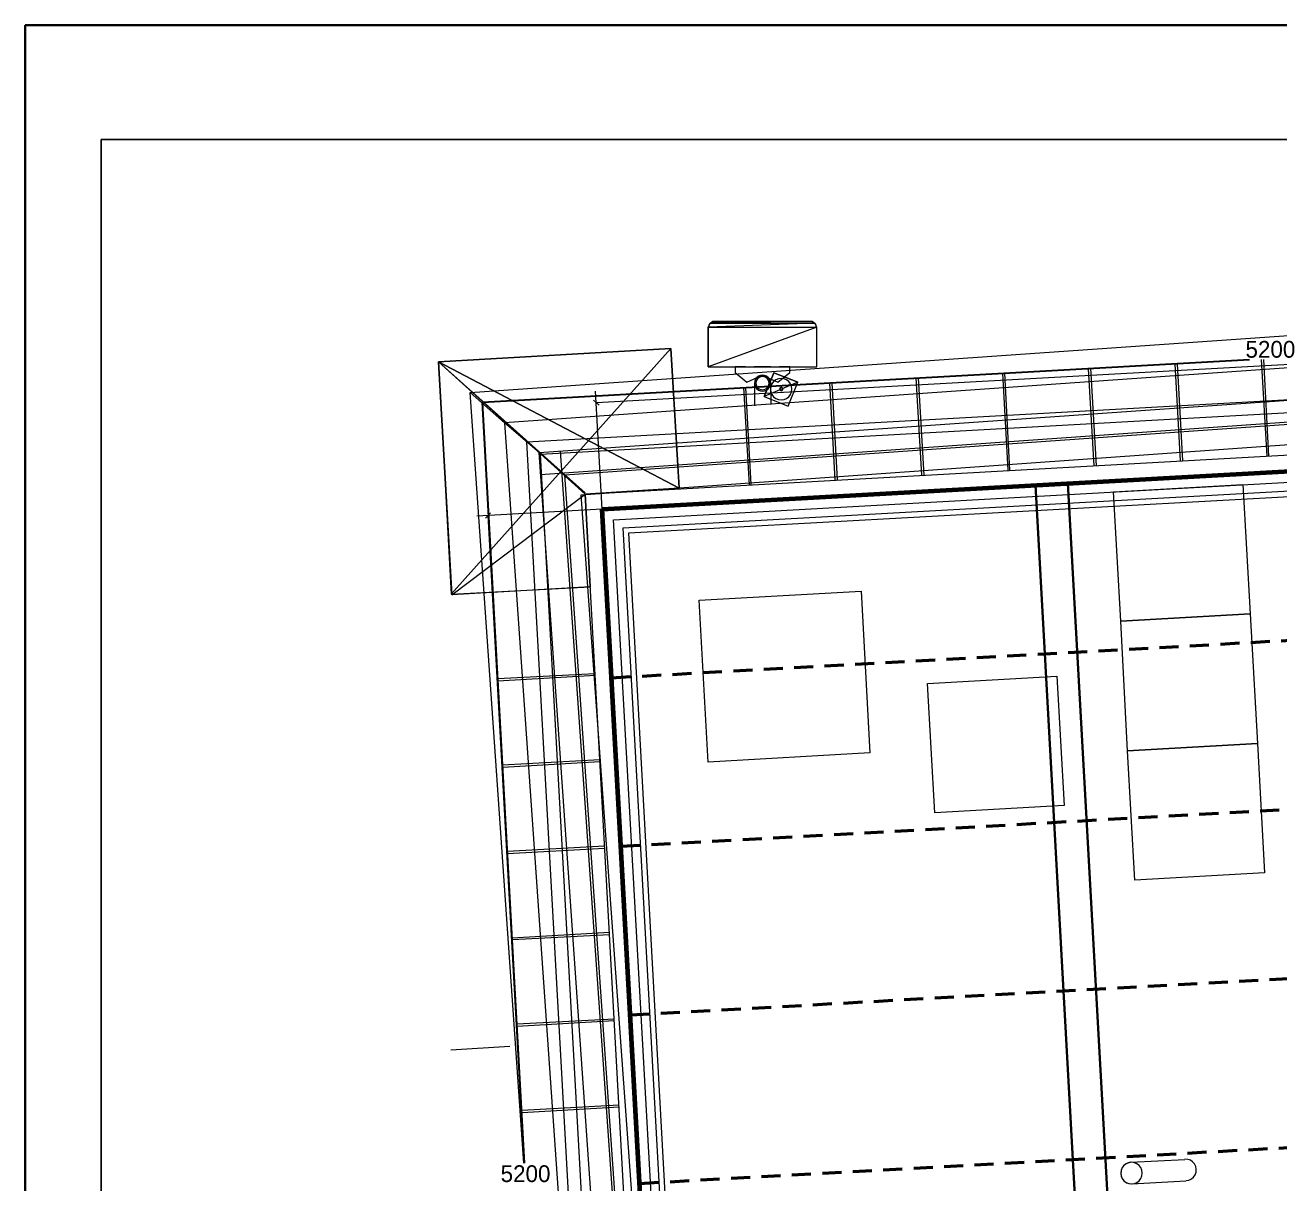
# Paper-space layout '01 Roof Support Layout' of a CAD drawing. Header units: millimetres. Extents: x 5 to 415, y 5 to 292.
# Drawn here: x 5 to 169.6, y 140 to 292 of the extents above; entities that cross this region are included whole.
import ezdxf
from ezdxf.enums import TextEntityAlignment as Align

# ---------------------------------------------------------------- set-up
doc = ezdxf.new("R2010")
doc.units = ezdxf.units.MM
doc.linetypes.add('DASHED_REVIEW', pattern=[4, 2.5, -1.5])
for name, color, linetype in [('DIMENSIONS', 7, 'Continuous'), ('EMBEDDED_BEAMS', 7, 'Continuous'), ('EXISTING', 7, 'Continuous'), ('FRAME', 7, 'Continuous'), ('LOAD_BEARING_WALLS', 7, 'Continuous'), ('PROPOSED', 7, 'Continuous'), ('ROOF_MEMBERS', 7, 'Continuous'), ('TEXT', 7, 'Continuous')]:
    doc.layers.add(name, color=color, linetype=linetype)

# ---------------------------------------------------------------- blocks, each defined once
blk = doc.blocks.new('SHEET_01')
at = {"layer": 'DIMENSIONS', "color": 7, "linetype": 'Continuous', "lineweight": 13}
for p, q in [((79.95, 242.48), (256.83, 252.26)), ((80.72, 228.5), (79.86, 243.98)), ((79.58, 242.81), (80.32, 242.15)), ((80.72, 228.5), (64.25, 227.58)), ((65.41, 227.3), (66.07, 228.04)), ((70.47, 142.7), (65.74, 227.67))]:
    blk.add_line(p, q, dxfattribs=at)
at = {"layer": 'EMBEDDED_BEAMS', "color": 7, "linetype": 'DASHED_REVIEW', "lineweight": 50}
for p, q in [((81.95, 206.39), (258.83, 216.17)), ((83.18, 184.28), (260.06, 194.06)), ((84.41, 162.17), (261.29, 171.95)), ((85.64, 140.06), (262.52, 149.84))]:
    blk.add_line(p, q, dxfattribs=at)
at = {"layer": 'EXISTING', "color": 254, "linetype": 'Continuous', "lineweight": 13}
for p, q in [((63.38, 243.8), (258.5, 257.42)), ((254.54, 252.92), (67.88, 239.84)), ((108.62, 252.92), (94.64, 252.38)), ((94.64, 252.38), (94.88, 252.92)), ((94.88, 252.92), (94.64, 252.38)), ((94.64, 252.38), (108.86, 252.38)), ((108.86, 252.38), (94.64, 247.16)), ((94.64, 247.16), (94.64, 252.38)), ((94.64, 252.38), (94.64, 247.16)), ((108.14, 253.1), (94.88, 252.92)), ((94.88, 252.92), (95.36, 253.1)), ((95.36, 253.1), (94.88, 252.92)), ((94.88, 252.92), (108.62, 252.92)), ((95.36, 253.1), (108.14, 253.1)), ((108.14, 253.1), (95.36, 253.1)), ((108.62, 252.92), (108.14, 253.1)), ((108.86, 252.38), (108.62, 252.92)), ((108.86, 247.16), (108.86, 252.38)), ((59.24, 247.82), (89.72, 249.56)), ((89.72, 249.56), (59.24, 247.82)), ((60.92, 217.34), (89.72, 249.56)), ((89.72, 249.56), (90.8, 231.26)), ((90.8, 231.32), (89.72, 249.56)), ((78.5, 230.48), (59.24, 247.82)), ((59.24, 247.82), (90.8, 231.26)), ((59.24, 247.82), (60.98, 217.28)), ((90.8, 231.26), (59.24, 247.82)), ((60.98, 217.28), (59.24, 247.82)), ((59.24, 247.82), (78.5, 230.66)), ((59.24, 247.82), (60.92, 217.34)), ((65, 242.54), (165.64, 248.12)), ((70.82, 237.32), (266.42, 248.18)), ((72.44, 235.94), (250.58, 248.36)), ((94.64, 247.16), (108.86, 247.16)), ((144.8, 246.98), (145.52, 234.2)), ((155.84, 247.58), (156.56, 234.86)), ((156.14, 247.58), (156.86, 234.86)), ((167.18, 248.12), (167.9, 235.46)), ((167.49, 248.12), (168.14, 235.46)), ((72.62, 235.7), (264.86, 246.38)), ((72.62, 233.06), (250.82, 245.54)), ((100.74, 245.31), (100.7, 245.03)), ((100.84, 245.56), (100.74, 245.31)), ((101.01, 245.77), (100.84, 245.56)), ((101, 245.47), (100.91, 245.26)), ((101.13, 245.65), (101, 245.47)), ((101.22, 245.94), (101.01, 245.77)), ((101.31, 245.78), (101.13, 245.65)), ((101.47, 246.04), (101.22, 245.94)), ((101.52, 245.87), (101.31, 245.78)), ((101.75, 246.08), (101.47, 246.04)), ((101.75, 245.9), (101.52, 245.87)), ((102.03, 246.04), (101.75, 246.08)), ((101.98, 245.87), (101.75, 245.9)), ((101.96, 243.26), (103.22, 246.38)), ((103.22, 246.38), (101.96, 243.26)), ((102.19, 245.78), (101.98, 245.87)), ((102.28, 245.94), (102.03, 246.04)), ((102.37, 245.65), (102.19, 245.78)), ((102.49, 245.77), (102.28, 245.94)), ((102.5, 245.47), (102.37, 245.65)), ((102.66, 245.56), (102.49, 245.77)), ((102.59, 245.26), (102.5, 245.47)), ((102.76, 245.31), (102.66, 245.56)), ((102.8, 245.03), (102.76, 245.31)), ((103.5, 245.47), (103.21, 245.25)), ((103.22, 246.38), (106.4, 245.18)), ((106.4, 245.18), (103.22, 246.38)), ((103.84, 245.61), (103.5, 245.47)), ((104.21, 245.66), (103.84, 245.61)), ((104.58, 245.61), (104.21, 245.66)), ((104.92, 245.47), (104.58, 245.61)), ((105.21, 245.25), (104.92, 245.47)), ((121.88, 245.72), (122.6, 232.94)), ((122.18, 245.72), (122.9, 232.94)), ((133.22, 246.32), (133.94, 233.6)), ((133.52, 246.32), (134.18, 233.6)), ((144.5, 246.92), (145.22, 234.2)), ((67.88, 239.84), (63.38, 243.8)), ((70.44, 142.7), (63.38, 243.8)), ((75.8, 233), (247.7, 245.06)), ((99.26, 244.46), (99.98, 231.68)), ((99.5, 244.46), (100.22, 231.74)), ((100.7, 245.06), (100.7, 242.06)), ((100.7, 245.03), (100.74, 244.75)), ((100.74, 244.75), (100.84, 244.5)), ((100.84, 244.5), (101.01, 244.29)), ((100.91, 245.26), (100.88, 245.03)), ((100.88, 245.03), (100.91, 244.8)), ((100.91, 244.8), (101, 244.59)), ((101, 244.59), (101.13, 244.41)), ((101.01, 244.29), (101.22, 244.12)), ((101.13, 244.41), (101.31, 244.28)), ((101.22, 244.12), (101.47, 244.02)), ((101.31, 244.28), (101.52, 244.19)), ((101.47, 244.02), (101.75, 243.98)), ((101.52, 244.19), (101.75, 244.16)), ((101.75, 244.16), (101.98, 244.19)), ((101.75, 243.98), (102.03, 244.02)), ((106.4, 245.18), (101.96, 243.26)), ((101.98, 244.19), (102.19, 244.28)), ((102.03, 244.02), (102.28, 244.12)), ((102.19, 244.28), (102.37, 244.41)), ((102.28, 244.12), (102.49, 244.29)), ((102.37, 244.41), (102.5, 244.59)), ((102.49, 244.29), (102.66, 244.5)), ((102.5, 244.59), (102.59, 244.8)), ((102.62, 245.03), (102.59, 245.26)), ((102.59, 244.8), (102.62, 245.03)), ((102.66, 244.5), (102.76, 244.75)), ((102.76, 244.75), (102.8, 245.03)), ((102.8, 245.12), (102.86, 242.24)), ((102.85, 244.62), (102.8, 244.25)), ((102.8, 244.25), (102.85, 243.88)), ((102.99, 244.96), (102.85, 244.62)), ((102.85, 243.88), (102.99, 243.54)), ((103.21, 245.25), (102.99, 244.96)), ((104.01, 244.31), (104, 244.25)), ((104, 244.25), (104.01, 244.19)), ((104.03, 244.36), (104.01, 244.31)), ((104.01, 244.19), (104.03, 244.14)), ((104.06, 244.4), (104.03, 244.36)), ((104.03, 244.14), (104.06, 244.1)), ((104.1, 244.43), (104.06, 244.4)), ((104.06, 244.1), (104.1, 244.07)), ((104.15, 244.45), (104.1, 244.43)), ((104.1, 244.07), (104.15, 244.05)), ((104.21, 244.46), (104.15, 244.45)), ((104.15, 244.05), (104.21, 244.04)), ((104.27, 244.45), (104.21, 244.46)), ((104.21, 244.04), (104.27, 244.05)), ((104.32, 244.43), (104.27, 244.45)), ((104.27, 244.05), (104.32, 244.07)), ((104.36, 244.4), (104.32, 244.43)), ((104.32, 244.07), (104.36, 244.1)), ((104.39, 244.36), (104.36, 244.4)), ((104.36, 244.1), (104.39, 244.14)), ((104.41, 244.31), (104.39, 244.36)), ((104.39, 244.14), (104.41, 244.19)), ((104.42, 244.25), (104.41, 244.31)), ((104.41, 244.19), (104.42, 244.25)), ((105.14, 242), (106.4, 245.18)), ((105.43, 244.96), (105.21, 245.25)), ((105.57, 244.62), (105.43, 244.96)), ((105.43, 243.54), (105.57, 243.88)), ((105.62, 244.25), (105.57, 244.62)), ((105.57, 243.88), (105.62, 244.25)), ((110.54, 245.06), (111.26, 232.34)), ((110.84, 245.06), (111.56, 232.34)), ((70.54, 142.7), (65, 242.54)), ((77.96, 230.36), (243.32, 242.12)), ((101.96, 243.26), (105.14, 242)), ((102.99, 243.54), (103.21, 243.25)), ((103.21, 243.25), (103.5, 243.03)), ((103.5, 243.03), (103.84, 242.89)), ((103.84, 242.89), (104.21, 242.84)), ((104.21, 242.84), (104.58, 242.89)), ((104.58, 242.89), (104.92, 243.03)), ((104.92, 243.03), (105.21, 243.25)), ((105.21, 243.25), (105.43, 243.54)), ((78.5, 230.48), (259.64, 240.56)), ((67.88, 239.84), (80.96, 53.18)), ((72.44, 235.94), (67.88, 239.84)), ((81.68, 41.72), (70.82, 237.32)), ((80.72, 228.5), (257.6, 238.28)), ((84.92, 57.74), (72.44, 235.94)), ((83.3, 43.52), (72.62, 235.7)), ((87.74, 57.92), (75.26, 236.12)), ((82.22, 227.12), (256.28, 236.78)), ((83.48, 226.04), (255.14, 235.58)), ((84.2, 225.38), (254.48, 234.8)), ((87.8, 61.1), (75.8, 233)), ((90.8, 231.26), (78.5, 230.48)), ((78.5, 230.48), (90.8, 231.2)), ((147.8, 230.78), (164.78, 231.74)), ((148.76, 213.8), (147.8, 230.78)), ((164.78, 231.74), (165.74, 214.76)), ((60.98, 217.28), (78.5, 230.48)), ((90.08, 62.96), (77.96, 230.36)), ((88.52, 49.34), (78.5, 230.48)), ((78.5, 230.48), (79.16, 218.3)), ((79.16, 218.3), (78.5, 230.48)), ((90.56, 51.62), (80.72, 228.5)), ((91.88, 53.12), (82.22, 227.12)), ((92.96, 54.32), (83.48, 226.04)), ((93.62, 55.1), (84.2, 225.38)), ((60.92, 217.34), (79.16, 218.3)), ((79.16, 218.3), (60.98, 217.28)), ((93.44, 216.56), (114.68, 217.76)), ((114.68, 217.76), (115.82, 196.52)), ((94.64, 195.32), (93.44, 216.56)), ((165.74, 214.76), (148.76, 213.8)), ((148.76, 213.8), (165.74, 214.76)), ((165.74, 214.76), (166.7, 197.78)), ((149.66, 196.82), (148.76, 213.8)), ((67.04, 206.3), (79.76, 206.96)), ((67.04, 206), (79.82, 206.72)), ((123.38, 205.64), (140.36, 206.6)), ((140.36, 206.6), (141.32, 189.62)), ((124.34, 188.66), (123.38, 205.64)), ((166.7, 197.78), (149.66, 196.82)), ((149.66, 196.82), (166.7, 197.78)), ((166.7, 197.78), (167.6, 180.8)), ((115.82, 196.52), (94.64, 195.32)), ((150.62, 179.84), (149.66, 196.82)), ((67.64, 194.96), (80.42, 195.68)), ((67.7, 194.66), (80.42, 195.38)), ((141.32, 189.62), (124.34, 188.66)), ((68.3, 183.62), (81.02, 184.34)), ((68.3, 183.32), (81.02, 184.04)), ((167.6, 180.8), (150.62, 179.84)), ((68.9, 172.28), (81.68, 173)), ((68.96, 172.04), (81.68, 172.7)), ((69.56, 161), (82.28, 161.66)), ((69.56, 160.7), (82.28, 161.42)), ((68.6, 158), (60.86, 157.52)), ((70.16, 149.66), (82.94, 150.38)), ((70.22, 149.36), (82.94, 150.08)), ((157.55, 143.21), (157.17, 143.24)), ((148.81, 141.78), (148.76, 141.41)), ((148.79, 141.71), (148.76, 141.33)), ((148.91, 142.05), (148.79, 141.71)), ((148.95, 142.12), (148.81, 141.78)), ((149.12, 142.35), (148.91, 142.05)), ((149.17, 142.41), (148.95, 142.12)), ((149.39, 142.59), (149.12, 142.35)), ((149.46, 142.63), (149.17, 142.41)), ((149.72, 142.75), (149.39, 142.59)), ((149.8, 142.77), (149.46, 142.63)), ((150.09, 142.82), (149.72, 142.75)), ((150.17, 142.82), (149.8, 142.77)), ((150.08, 142.82), (157.16, 143.18)), ((150.54, 142.77), (150.17, 142.82)), ((150.88, 142.63), (150.54, 142.77)), ((151.17, 142.41), (150.88, 142.63)), ((151.39, 142.12), (151.17, 142.41)), ((151.53, 141.78), (151.39, 142.12)), ((151.58, 141.41), (151.53, 141.78)), ((157.89, 143.09), (157.55, 143.21)), ((158.19, 142.88), (157.89, 143.09)), ((158.43, 142.61), (158.19, 142.88)), ((158.59, 142.28), (158.43, 142.61)), ((158.66, 141.91), (158.59, 142.28)), ((158.63, 141.53), (158.66, 141.91)), ((148.76, 141.41), (148.81, 141.04)), ((148.76, 141.33), (148.83, 140.96)), ((148.81, 141.04), (148.95, 140.7)), ((148.83, 140.96), (148.99, 140.63)), ((148.95, 140.7), (149.17, 140.41)), ((148.99, 140.63), (149.23, 140.36)), ((149.17, 140.41), (149.46, 140.19)), ((149.23, 140.36), (149.53, 140.15)), ((149.46, 140.19), (149.8, 140.05)), ((149.53, 140.15), (149.87, 140.03)), ((149.8, 140.05), (150.17, 140)), ((149.87, 140.03), (150.25, 140)), ((150.17, 140), (150.54, 140.05)), ((157.28, 140.36), (150.2, 139.94)), ((150.54, 140.05), (150.88, 140.19)), ((150.88, 140.19), (151.17, 140.41)), ((151.17, 140.41), (151.39, 140.7)), ((151.39, 140.7), (151.53, 141.04)), ((151.53, 141.04), (151.58, 141.41)), ((157.33, 140.42), (157.7, 140.49)), ((157.7, 140.49), (158.03, 140.65)), ((158.03, 140.65), (158.3, 140.89)), ((158.3, 140.89), (158.51, 141.19)), ((158.51, 141.19), (158.63, 141.53))]:
    blk.add_line(p, q, dxfattribs=at)
at = {"layer": 'EXISTING', "color": 7, "linetype": 'Continuous', "lineweight": 30}
for p, q in [((65, 242.54), (165.64, 248.12)), ((70.54, 142.7), (65, 242.54))]:
    blk.add_line(p, q, dxfattribs=at)
at = {"layer": 'FRAME', "color": 7, "linetype": 'Continuous', "lineweight": 35}
for p, q in [((5, 292), (415, 292)), ((5, 5), (5, 292))]:
    blk.add_line(p, q, dxfattribs=at)
at = {"layer": 'FRAME', "color": 7, "linetype": 'Continuous', "lineweight": 25}
for p, q in [((15, 277), (335, 277)), ((15, 16), (15, 277))]:
    blk.add_line(p, q, dxfattribs=at)
at = {"layer": 'LOAD_BEARING_WALLS', "color": 7, "linetype": 'Continuous', "lineweight": 70}
for p, q in [((80.72, 228.5), (257.6, 238.28)), ((90.56, 51.62), (80.72, 228.5))]:
    blk.add_line(p, q, dxfattribs=at)
at = {"layer": 'PROPOSED', "color": 250, "linetype": 'Continuous', "lineweight": 13}
for p, q in [((94.7, 252.5), (94.64, 252.38)), ((94.64, 252.38), (94.64, 250.34)), ((94.76, 252.74), (94.7, 252.62)), ((94.7, 252.62), (94.7, 252.5)), ((94.82, 252.86), (94.76, 252.74)), ((94.94, 252.92), (94.82, 252.86)), ((95, 252.98), (94.94, 252.92)), ((95.12, 253.04), (95, 252.98)), ((95.24, 253.1), (95.12, 253.04)), ((95.36, 253.1), (95.24, 253.1)), ((97.82, 253.1), (95.36, 253.1)), ((101.18, 253.1), (98.96, 253.1)), ((104.54, 253.1), (102.32, 253.1)), ((108.14, 253.1), (105.68, 253.1)), ((108.26, 253.1), (108.14, 253.1)), ((108.38, 253.04), (108.26, 253.1)), ((108.5, 252.98), (108.38, 253.04)), ((108.56, 252.92), (108.5, 252.98)), ((108.68, 252.86), (108.56, 252.92)), ((108.74, 252.74), (108.68, 252.86)), ((108.8, 252.62), (108.74, 252.74)), ((108.8, 252.5), (108.8, 252.62)), ((108.86, 252.38), (108.8, 252.5)), ((108.86, 250.34), (108.86, 252.38)), ((94.64, 249.2), (94.64, 247.16)), ((108.86, 247.16), (108.86, 249.2)), ((94.64, 247.16), (96.14, 247.16)), ((97.22, 247.16), (99.5, 247.16)), ((99.5, 247.16), (98.18, 247.16)), ((98.18, 247.16), (98.18, 246.44)), ((100.64, 247.16), (102.86, 247.16)), ((102.86, 247.16), (100.64, 247.16)), ((104, 247.16), (106.22, 247.16)), ((105.32, 247.16), (104, 247.16)), ((105.32, 246.44), (105.32, 247.16)), ((107.36, 247.16), (108.86, 247.16)), ((98.18, 246.44), (99.68, 245.18)), ((99.68, 245.18), (101.72, 246.08)), ((101.72, 246.08), (103.76, 245.18)), ((103.76, 245.18), (105.32, 246.44))]:
    blk.add_line(p, q, dxfattribs=at)
at = {"layer": 'ROOF_MEMBERS', "color": 7, "linetype": 'Continuous', "lineweight": 35}
for p, q in [((147.39, 54.76), (137.55, 231.64)), ((151.65, 55), (141.81, 231.88))]:
    blk.add_line(p, q, dxfattribs=at)
at = {"layer": 'TEXT'}
for p in [(168.39, 248.37), (70.66, 140.23)]:
    blk.add_text('5200', height=2.2, dxfattribs=at).set_placement(p, align=Align.CENTER)

psp = doc.layouts.new('01 Roof Support Layout')

# ---------------------------------------------------------------- block references
psp.add_blockref('SHEET_01', (0, 0))

doc.saveas('drawing.dxf')
